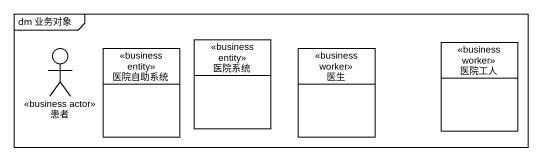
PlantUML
@startuml
mainframe dm 业务对象
allowmixing
hide circle
hide empty members
class 医院系统 <<business entity>>
class 医院工人 <<business worker>>
actor 患者 <<business actor>>
class 医院自助系统 <<business entity>>
class 医生 <<business worker>>
@enduml
